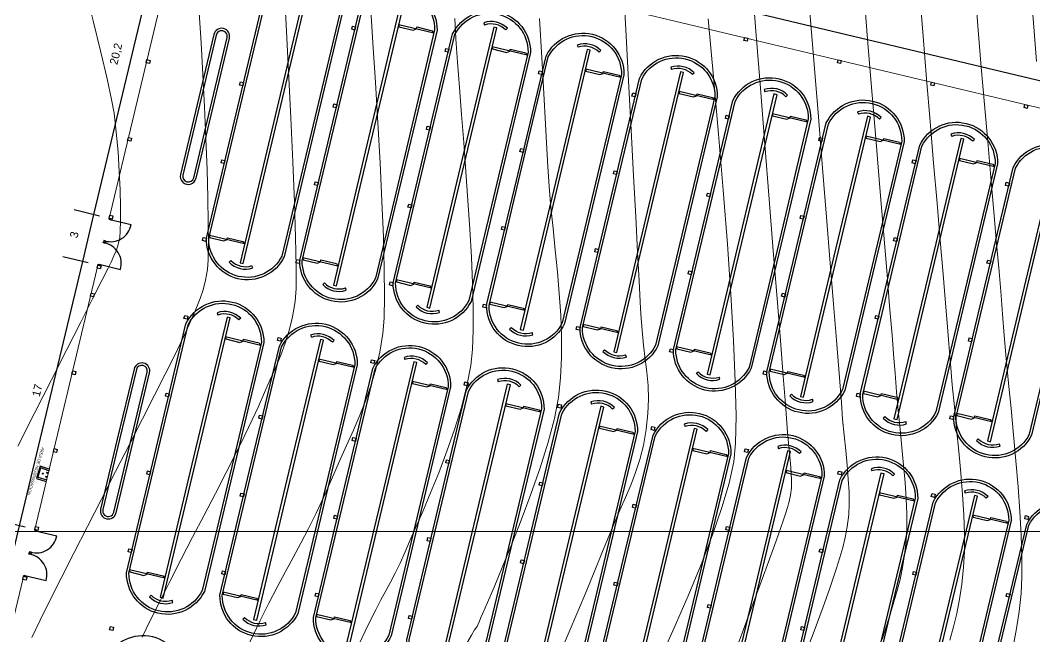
# Model space of a CAD drawing. Header units: metres. Extents: x 2572 to 5235, y 1556 to 2684.
# Drawn here: x 2888.5 to 2951.9, y 2305.4 to 2343.9 of the extents above; entities that cross this region are included whole.
import ezdxf

# ---------------------------------------------------------------- set-up
doc = ezdxf.new("R2010")
doc.units = ezdxf.units.M
doc.layers.add('C-TOPO-MINR-N', color=7, linetype='Continuous', lineweight=0, true_color=0x346a34)
for name, color, linetype, lineweight in [('EICers.Inodoros', 190, 'Continuous', 0), ('ROTULO', 7, 'Continuous', 18), ('vanos', 145, 'Continuous', 9), ('VIGAS DE LOSA1', 190, 'Continuous', 9)]:
    doc.layers.add(name, color=color, linetype=linetype, lineweight=lineweight)
doc.styles.add('arial', font='arial.ttf')
doc.styles.get("Standard").update_dxf_attribs({"font": 'arial.ttf'})
doc.dimstyles.new('ISO-25', dxfattribs={"dimtxt": 0.5, "dimasz": 2.4995, "dimexe": 1.25, "dimexo": 0.625, "dimtad": 1, "dimtxsty": 'Standard', "dimblk": 'NONE', "dimblk2": 'NONE', "dimcen": 2.5, "dimadec": 0, "dimazin": 0, "dimtfac": 1, "dimtmove": 0, "dimatfit": 3, "dimfxl": 1, "dimarcsym": 0})

# ---------------------------------------------------------------- blocks, each defined once
blk = doc.blocks.new('*D181')
at = {"color": 0, "lineweight": -2, "transparency": 16777216}
for p, q in [((2898.9, 2351.807), (2899.434, 2354.046)), ((2899.144, 2352.83), (2964.51, 2337.236)), ((2964.265, 2336.213), (2964.8, 2338.452))]:
    blk.add_line(p, q, dxfattribs=at)
at = {"layer": 'Defpoints', "color": 0, "transparency": 16777216}
for p in [(2898.755, 2351.199), (2964.51, 2337.236), (2964.12, 2335.605)]:
    blk.add_point(p, dxfattribs=at)
at = {"color": 0, "transparency": 16777216, "insert": (2932.042, 2345.933), "char_height": 0.5, "attachment_point": 5, "rotation": 346.58171}
blk.add_mtext('67,2', dxfattribs=at)
blk = doc.blocks.new('_None')
blk = doc.blocks.new('*D182')
at = {"color": 0, "lineweight": -2, "transparency": 16777216}
for p, q in [((2897.782, 2351.431), (2893.095, 2331.783)), ((2898.147, 2351.344), (2896.566, 2351.721)), ((2893.459, 2331.696), (2891.879, 2332.073))]:
    blk.add_line(p, q, dxfattribs=at)
at = {"layer": 'Defpoints', "color": 0, "transparency": 16777216}
for p in [(2898.755, 2351.199), (2893.095, 2331.783), (2894.067, 2331.551)]:
    blk.add_point(p, dxfattribs=at)
at = {"color": 0, "transparency": 16777216, "insert": (2894.538, 2341.822), "char_height": 0.5, "attachment_point": 5, "rotation": 76.58187}
blk.add_mtext('20,2', dxfattribs=at)
blk = doc.blocks.new('*D183')
at = {"color": 0, "lineweight": -2, "transparency": 16777216}
for p, q in [((2893.459, 2331.696), (2891.879, 2332.073)), ((2893.095, 2331.783), (2892.398, 2328.864)), ((2892.763, 2328.777), (2891.183, 2329.155))]:
    blk.add_line(p, q, dxfattribs=at)
at = {"layer": 'Defpoints', "color": 0, "transparency": 16777216}
for p in [(2894.067, 2331.551), (2892.398, 2328.864), (2893.371, 2328.632)]:
    blk.add_point(p, dxfattribs=at)
at = {"color": 0, "transparency": 16777216, "insert": (2891.89, 2330.528), "char_height": 0.5, "attachment_point": 5, "rotation": 76.58187}
blk.add_mtext('3', dxfattribs=at)
blk = doc.blocks.new('*D184')
at = {"color": 0, "lineweight": -2, "transparency": 16777216}
for p, q in [((2892.763, 2328.777), (2891.183, 2329.155)), ((2892.398, 2328.864), (2888.453, 2312.329)), ((2888.818, 2312.242), (2887.238, 2312.619))]:
    blk.add_line(p, q, dxfattribs=at)
at = {"layer": 'Defpoints', "color": 0, "transparency": 16777216}
for p in [(2893.371, 2328.632), (2888.453, 2312.329), (2889.426, 2312.097)]:
    blk.add_point(p, dxfattribs=at)
at = {"color": 0, "transparency": 16777216, "insert": (2889.574, 2320.8), "char_height": 0.5, "attachment_point": 5, "rotation": 76.58187}
blk.add_mtext('17', dxfattribs=at)
blk = doc.blocks.new('*D185')
at = {"color": 0, "lineweight": -2, "transparency": 16777216}
for p, q in [((2888.818, 2312.242), (2887.238, 2312.619)), ((2888.453, 2312.329), (2887.757, 2309.41)), ((2888.122, 2309.323), (2886.541, 2309.701))]:
    blk.add_line(p, q, dxfattribs=at)
at = {"layer": 'Defpoints', "color": 0, "transparency": 16777216}
for p in [(2889.426, 2312.097), (2887.757, 2309.41), (2888.73, 2309.178)]:
    blk.add_point(p, dxfattribs=at)
at = {"color": 0, "transparency": 16777216, "insert": (2887.249, 2311.074), "char_height": 0.5, "attachment_point": 5, "rotation": 76.58187}
blk.add_mtext('3', dxfattribs=at)
blk = doc.blocks.new('*D186')
at = {"color": 0, "lineweight": -2, "transparency": 16777216}
for p, q in [((2887.757, 2309.41), (2882.234, 2286.26)), ((2888.122, 2309.323), (2886.541, 2309.701)), ((2882.599, 2286.173), (2881.019, 2286.55))]:
    blk.add_line(p, q, dxfattribs=at)
at = {"layer": 'Defpoints', "color": 0, "transparency": 16777216}
for p in [(2888.73, 2309.178), (2882.234, 2286.26), (2883.207, 2286.028)]:
    blk.add_point(p, dxfattribs=at)
at = {"color": 0, "transparency": 16777216, "insert": (2884.096, 2298.05), "char_height": 0.5, "attachment_point": 5, "rotation": 76.58187}
blk.add_mtext('23,8', dxfattribs=at)
blk = doc.blocks.new('*D188')
at = {"color": 0, "lineweight": -2, "transparency": 16777216}
for p, q in [((2964.728, 2335.46), (2968.104, 2334.654)), ((2951.34, 2269.773), (2966.888, 2334.944)), ((2949.18, 2270.289), (2952.556, 2269.483))]:
    blk.add_line(p, q, dxfattribs=at)
at = {"layer": 'Defpoints', "color": 0, "transparency": 16777216}
for p in [(2964.12, 2335.605), (2966.888, 2334.944), (2948.573, 2270.434)]:
    blk.add_point(p, dxfattribs=at)
at = {"color": 0, "transparency": 16777216, "insert": (2958.258, 2302.563), "char_height": 0.5, "attachment_point": 5, "rotation": 76.58171}
blk.add_mtext('67', dxfattribs=at)
blk = doc.blocks.new('*D191')
at = {"color": 0, "lineweight": -2, "transparency": 16777216}
for p, q in [((2887.089, 2362.047), (2890.452, 2359.664)), ((2869.161, 2331.793), (2889.432, 2360.387)), ((2866.818, 2333.454), (2870.181, 2331.07))]:
    blk.add_line(p, q, dxfattribs=at)
at = {"layer": 'Defpoints', "color": 0, "transparency": 16777216}
for p in [(2886.579, 2362.409, 0.963), (2889.432, 2360.387), (2866.309, 2333.815)]:
    blk.add_point(p, dxfattribs=at)
at = {"color": 0, "transparency": 16777216, "insert": (2878.541, 2346.625), "char_height": 0.5, "attachment_point": 5, "rotation": 54.66606}
blk.add_mtext('35,05', dxfattribs=at)

msp = doc.modelspace()

# ---------------------------------------------------------------- linework, layer by layer
for points in [[(2906.864, 2336.928), (2905.008, 2329.146, -0.8), (2900.144, 2330.306), (2902.001, 2338.088), (2903.857, 2345.87, -0.8), (2908.721, 2344.709), (2906.864, 2336.928)], [(2912.701, 2335.535), (2910.844, 2327.754, -0.8), (2905.981, 2328.914), (2907.837, 2336.696), (2909.694, 2344.477, -0.8), (2914.557, 2343.317), (2912.701, 2335.535)], [(2918.537, 2334.143), (2916.68, 2326.361, -0.8), (2911.817, 2327.522), (2913.673, 2335.303), (2915.53, 2343.085, -0.8), (2920.393, 2341.925), (2918.537, 2334.143)], [(2899.569, 2338.668), (2898.525, 2334.291, 1), (2899.498, 2334.059), (2900.542, 2338.436), (2901.586, 2342.813, 1), (2900.613, 2343.045), (2899.569, 2338.668)], [(2924.373, 2332.751), (2922.517, 2324.969, -0.8), (2917.653, 2326.129), (2919.51, 2333.911), (2921.366, 2341.693, -0.8), (2926.23, 2340.532), (2924.373, 2332.751)], [(2930.209, 2331.358), (2928.353, 2323.577, -0.8), (2923.489, 2324.737), (2925.346, 2332.519), (2927.202, 2340.3, -0.8), (2932.066, 2339.14), (2930.209, 2331.358)], [(2936.045, 2329.966), (2934.189, 2322.184, -0.8), (2929.326, 2323.345), (2931.182, 2331.126), (2933.038, 2338.908, -0.8), (2937.902, 2337.748), (2936.045, 2329.966)], [(2941.882, 2328.574), (2940.025, 2320.792, -0.8), (2935.162, 2321.952), (2937.018, 2329.734), (2938.875, 2337.515, -0.8), (2943.738, 2336.355), (2941.882, 2328.574)], [(2947.718, 2327.181), (2945.861, 2319.4, -0.8), (2940.998, 2320.56), (2942.854, 2328.341), (2944.711, 2336.123, -0.8), (2949.574, 2334.963), (2947.718, 2327.181)], [(2953.554, 2325.789), (2951.698, 2318.007, -0.8), (2946.834, 2319.168), (2948.691, 2326.949), (2950.547, 2334.731, -0.8), (2955.411, 2333.57), (2953.554, 2325.789)], [(2901.875, 2316.015), (2900.019, 2308.233, -0.8), (2895.155, 2309.393), (2897.012, 2317.175), (2898.868, 2324.956, -0.8), (2903.732, 2323.796), (2901.875, 2316.015)], [(2907.711, 2314.622), (2905.855, 2306.841, -0.8), (2900.991, 2308.001), (2902.848, 2315.782), (2904.704, 2323.564, -0.8), (2909.568, 2322.404), (2907.711, 2314.622)], [(2913.548, 2313.23), (2911.691, 2305.448, -0.8), (2906.828, 2306.609), (2908.684, 2314.39), (2910.541, 2322.172, -0.8), (2915.404, 2321.011), (2913.548, 2313.23)], [(2894.58, 2317.755), (2893.536, 2313.378, 1), (2894.508, 2313.146), (2895.553, 2317.523), (2896.597, 2321.9, 1), (2895.624, 2322.132), (2894.58, 2317.755)], [(2919.384, 2311.838), (2917.527, 2304.056, -0.8), (2912.664, 2305.216), (2914.52, 2312.998), (2916.377, 2320.779, -0.8), (2921.24, 2319.619), (2919.384, 2311.838)], [(2925.22, 2310.445), (2923.364, 2302.664, -0.8), (2918.5, 2303.824), (2920.357, 2311.605), (2922.213, 2319.387, -0.8), (2927.076, 2318.227), (2925.22, 2310.445)], [(2931.056, 2309.053), (2929.2, 2301.271, -0.8), (2924.336, 2302.431), (2926.193, 2310.213), (2928.049, 2317.995, -0.8), (2932.913, 2316.834), (2931.056, 2309.053)], [(2936.892, 2307.66), (2935.036, 2299.879, -0.8), (2930.172, 2301.039), (2932.029, 2308.821), (2933.885, 2316.602, -0.8), (2938.749, 2315.442), (2936.892, 2307.66)], [(2942.729, 2306.268), (2940.872, 2298.486, -0.8), (2936.009, 2299.647), (2937.865, 2307.428), (2939.722, 2315.21, -0.8), (2944.585, 2314.05), (2942.729, 2306.268)], [(2890.213, 2315.394), (2890.12, 2315.418, 1.047046), (2890.113, 2315.384, -0.124042), (2890.201, 2315.345, -1.398246)], [(2890.273, 2315.648), (2890.18, 2315.671, 1.047046), (2890.173, 2315.637, -0.124042), (2890.262, 2315.598, -1.398246)], [(2948.565, 2304.876), (2946.708, 2297.094, -0.8), (2941.845, 2298.254), (2943.701, 2306.036), (2945.558, 2313.818, -0.8), (2950.421, 2312.657), (2948.565, 2304.876)], [(2954.401, 2303.483), (2952.545, 2295.702, -0.8), (2947.681, 2296.862), (2949.538, 2304.644), (2951.394, 2312.425, -0.8), (2956.258, 2311.265), (2954.401, 2303.483)], [(2896.886, 2295.101), (2895.029, 2287.32, -0.8), (2890.166, 2288.48), (2892.022, 2296.262), (2893.879, 2304.043, -0.8), (2898.742, 2302.883), (2896.886, 2295.101)]]:
    msp.add_lwpolyline(points, format="xyb")
for points in [[(2906.719, 2336.962), (2904.866, 2329.197, -0.794435), (2900.294, 2330.288), (2902.147, 2338.053), (2903.999, 2345.818, -0.794435), (2908.571, 2344.728)], [(2912.555, 2335.57), (2910.702, 2327.805, -0.794435), (2906.13, 2328.896), (2907.983, 2336.661), (2909.836, 2344.426, -0.794435), (2914.407, 2343.335)], [(2918.391, 2334.178), (2916.538, 2326.413, -0.794435), (2911.967, 2327.503), (2913.819, 2335.268), (2915.672, 2343.034, -0.794435), (2920.243, 2341.943)], [(2899.715, 2338.633), (2898.671, 2334.256, 1), (2899.352, 2334.094), (2900.396, 2338.471), (2901.44, 2342.848, 1), (2900.759, 2343.01)], [(2924.227, 2332.785), (2922.375, 2325.02, -0.794435), (2917.803, 2326.111), (2919.655, 2333.876), (2921.508, 2341.641, -0.794435), (2926.08, 2340.551)], [(2930.063, 2331.393), (2928.211, 2323.628, -0.794435), (2923.639, 2324.719), (2925.492, 2332.484), (2927.344, 2340.249, -0.794435), (2931.916, 2339.158)], [(2935.9, 2330.001), (2934.047, 2322.236, -0.794435), (2929.475, 2323.326), (2931.328, 2331.091), (2933.18, 2338.857, -0.794435), (2937.752, 2337.766)], [(2941.736, 2328.608), (2939.883, 2320.843, -0.794435), (2935.312, 2321.934), (2937.164, 2329.699), (2939.017, 2337.464, -0.794435), (2943.588, 2336.374)], [(2947.572, 2327.216), (2945.719, 2319.451, -0.794435), (2941.148, 2320.542), (2943, 2328.307), (2944.853, 2336.072, -0.794435), (2949.425, 2334.981)], [(2953.408, 2325.824), (2951.556, 2318.058, -0.794435), (2946.984, 2319.149), (2948.837, 2326.914), (2950.689, 2334.679, -0.794435), (2955.261, 2333.589)], [(2901.729, 2316.049), (2899.877, 2308.284, -0.794435), (2895.305, 2309.375), (2897.158, 2317.14), (2899.01, 2324.905, -0.794435), (2903.582, 2323.815)], [(2907.565, 2314.657), (2905.713, 2306.892, -0.794435), (2901.141, 2307.983), (2902.994, 2315.748), (2904.846, 2323.513, -0.794435), (2909.418, 2322.422)], [(2913.402, 2313.265), (2911.549, 2305.5, -0.794435), (2906.977, 2306.59), (2908.83, 2314.355), (2910.683, 2322.12, -0.794435), (2915.254, 2321.03)], [(2894.726, 2317.72), (2893.682, 2313.343, 1), (2894.362, 2313.181), (2895.407, 2317.558), (2896.451, 2321.935, 1), (2895.77, 2322.097)], [(2919.238, 2311.872), (2917.385, 2304.107, -0.794435), (2912.814, 2305.198), (2914.666, 2312.963), (2916.519, 2320.728, -0.794435), (2921.09, 2319.637)], [(2925.074, 2310.48), (2923.222, 2302.715, -0.794435), (2918.65, 2303.805), (2920.502, 2311.571), (2922.355, 2319.336, -0.794435), (2926.927, 2318.245)], [(2930.91, 2309.088), (2929.058, 2301.322, -0.794435), (2924.486, 2302.413), (2926.339, 2310.178), (2928.191, 2317.943, -0.794435), (2932.763, 2316.853)], [(2936.747, 2307.695), (2934.894, 2299.93, -0.794435), (2930.322, 2301.021), (2932.175, 2308.786), (2934.027, 2316.551, -0.794435), (2938.599, 2315.46)], [(2942.583, 2306.303), (2940.73, 2298.538, -0.794435), (2936.159, 2299.628), (2938.011, 2307.394), (2939.864, 2315.159, -0.794435), (2944.435, 2314.068)], [(2948.419, 2304.911), (2946.566, 2297.145, -0.794435), (2941.995, 2298.236), (2943.847, 2306.001), (2945.7, 2313.766, -0.794435), (2950.271, 2312.676)], [(2954.255, 2303.518), (2952.403, 2295.753, -0.794435), (2947.831, 2296.844), (2949.683, 2304.609), (2951.536, 2312.374, -0.794435), (2956.108, 2311.283)]]:
    msp.add_lwpolyline(points, format="xyb", close=True)
for points in [[(2904.335, 2337.531), (2902.247, 2328.777), (2902.441, 2328.73), (2906.618, 2346.239), (2906.424, 2346.285), (2904.335, 2337.531)], [(2910.172, 2336.139), (2908.083, 2327.384), (2908.278, 2327.338), (2912.455, 2344.847), (2912.26, 2344.893), (2910.172, 2336.139)], [(2914.359, 2343.134), (2912.171, 2343.656), (2912.177, 2343.531), (2913.064, 2343.319), (2913.265, 2343.395), (2913.293, 2343.513), (2914.26, 2343.282), (2914.359, 2343.134)], [(2917.482, 2343.776), (2917.531, 2343.635)], [(2909.465, 2343.517), (2909.418, 2343.323), (2909.224, 2343.369), (2909.27, 2343.564), (2909.465, 2343.517)], [(2916.008, 2334.746), (2913.919, 2325.992), (2914.114, 2325.946), (2918.291, 2343.454), (2918.096, 2343.501), (2916.008, 2334.746)], [(2918.95, 2343.434), (2918.844, 2343.328)], [(2923.318, 2342.384), (2923.368, 2342.242)], [(2933.97, 2342.811), (2933.923, 2342.617), (2933.729, 2342.663), (2933.775, 2342.858), (2933.97, 2342.811)], [(2915.301, 2342.125), (2915.254, 2341.93), (2915.06, 2341.977), (2915.106, 2342.171), (2915.301, 2342.125)], [(2920.195, 2341.742), (2918.007, 2342.264), (2918.013, 2342.138), (2918.9, 2341.926), (2919.101, 2342.003), (2919.129, 2342.12), (2920.096, 2341.89), (2920.195, 2341.742)], [(2921.844, 2333.354), (2919.756, 2324.6), (2919.95, 2324.553), (2924.127, 2342.062), (2923.933, 2342.108), (2921.844, 2333.354)], [(2924.786, 2342.041), (2924.68, 2341.936)], [(2896.629, 2341.426), (2896.582, 2341.231), (2896.388, 2341.278), (2896.434, 2341.472), (2896.629, 2341.426)], [(2939.806, 2341.419), (2939.76, 2341.225), (2939.565, 2341.271), (2939.611, 2341.465), (2939.806, 2341.419)], [(2921.137, 2340.733), (2921.091, 2340.538), (2920.896, 2340.584), (2920.942, 2340.779), (2921.137, 2340.733)], [(2926.032, 2340.349), (2923.843, 2340.871), (2923.849, 2340.746), (2924.736, 2340.534), (2924.937, 2340.61), (2924.965, 2340.728), (2925.933, 2340.497), (2926.032, 2340.349)], [(2927.68, 2331.962), (2925.592, 2323.207), (2925.786, 2323.161), (2929.963, 2340.67), (2929.769, 2340.716), (2927.68, 2331.962)], [(2929.155, 2340.992), (2929.204, 2340.85)], [(2930.623, 2340.649), (2930.516, 2340.544)], [(2902.465, 2340.033), (2902.419, 2339.839), (2902.224, 2339.885), (2902.27, 2340.08), (2902.465, 2340.033)], [(2945.642, 2340.027), (2945.596, 2339.832), (2945.401, 2339.879), (2945.448, 2340.073), (2945.642, 2340.027)], [(2926.973, 2339.34), (2926.927, 2339.146), (2926.732, 2339.192), (2926.779, 2339.387), (2926.973, 2339.34)], [(2931.868, 2338.957), (2929.679, 2339.479), (2929.685, 2339.353), (2930.573, 2339.142), (2930.774, 2339.218), (2930.802, 2339.336), (2931.769, 2339.105), (2931.868, 2338.957)], [(2933.516, 2330.569), (2931.428, 2321.815), (2931.622, 2321.769), (2935.8, 2339.277), (2935.605, 2339.324), (2933.516, 2330.569)], [(2934.991, 2339.599), (2935.04, 2339.458)], [(2936.459, 2339.257), (2936.352, 2339.151)], [(2908.304, 2338.654), (2908.258, 2338.459), (2908.063, 2338.506), (2908.11, 2338.7), (2908.304, 2338.654)], [(2951.475, 2338.622), (2951.429, 2338.427), (2951.234, 2338.473), (2951.281, 2338.668), (2951.475, 2338.622)], [(2932.809, 2337.948), (2932.763, 2337.753), (2932.568, 2337.8), (2932.615, 2337.994), (2932.809, 2337.948)], [(2937.704, 2337.565), (2935.516, 2338.087), (2935.521, 2337.961), (2936.409, 2337.749), (2936.61, 2337.826), (2936.638, 2337.943), (2937.605, 2337.713), (2937.704, 2337.565)], [(2939.353, 2329.177), (2937.264, 2320.423), (2937.459, 2320.376), (2941.636, 2337.885), (2941.441, 2337.931), (2939.353, 2329.177)], [(2940.827, 2338.207), (2940.876, 2338.065)], [(2914.141, 2337.261), (2914.094, 2337.067), (2913.9, 2337.113), (2913.946, 2337.308), (2914.141, 2337.261)], [(2942.295, 2337.864), (2942.188, 2337.759)], [(2943.54, 2336.172), (2941.352, 2336.694), (2941.358, 2336.569), (2942.245, 2336.357), (2942.446, 2336.433), (2942.474, 2336.551), (2943.441, 2336.32), (2943.54, 2336.172)], [(2946.663, 2336.815), (2946.712, 2336.673)], [(2895.469, 2336.562), (2895.422, 2336.368), (2895.228, 2336.414), (2895.274, 2336.609), (2895.469, 2336.562)], [(2938.646, 2336.556), (2938.599, 2336.361), (2938.405, 2336.407), (2938.451, 2336.602), (2938.646, 2336.556)], [(2945.189, 2327.785), (2943.1, 2319.03), (2943.295, 2318.984), (2947.472, 2336.492), (2947.277, 2336.539), (2945.189, 2327.785)], [(2948.131, 2336.472), (2948.025, 2336.367)], [(2919.977, 2335.869), (2919.93, 2335.675), (2919.736, 2335.721), (2919.782, 2335.916), (2919.977, 2335.869)], [(2901.305, 2335.17), (2901.258, 2334.975), (2901.064, 2335.022), (2901.11, 2335.216), (2901.305, 2335.17)], [(2944.482, 2335.163), (2944.435, 2334.969), (2944.241, 2335.015), (2944.287, 2335.21), (2944.482, 2335.163)], [(2949.377, 2334.78), (2947.188, 2335.302), (2947.194, 2335.176), (2948.081, 2334.965), (2948.282, 2335.041), (2948.31, 2335.159), (2949.277, 2334.928), (2949.377, 2334.78)], [(2951.025, 2326.392), (2948.937, 2317.638), (2949.131, 2317.591), (2953.308, 2335.1), (2953.114, 2335.147), (2951.025, 2326.392)], [(2925.813, 2334.477), (2925.767, 2334.282), (2925.572, 2334.329), (2925.618, 2334.523), (2925.813, 2334.477)], [(2907.144, 2333.79), (2907.098, 2333.596), (2906.903, 2333.642), (2906.949, 2333.837), (2907.144, 2333.79)], [(2950.315, 2333.758), (2950.269, 2333.564), (2950.074, 2333.61), (2950.12, 2333.804), (2950.315, 2333.758)], [(2931.649, 2333.084), (2931.603, 2332.89), (2931.408, 2332.936), (2931.455, 2333.131), (2931.649, 2333.084)], [(2912.98, 2332.398), (2912.934, 2332.203), (2912.739, 2332.25), (2912.786, 2332.444), (2912.98, 2332.398)], [(2894.308, 2331.699), (2894.262, 2331.504), (2894.067, 2331.551), (2894.114, 2331.745), (2894.308, 2331.699)], [(2937.485, 2331.692), (2937.439, 2331.498), (2937.244, 2331.544), (2937.291, 2331.738), (2937.485, 2331.692)], [(2894.188, 2331.522), (2894.067, 2331.551), (2894.053, 2331.49), (2894.174, 2331.461), (2894.188, 2331.522)], [(2894.113, 2331.476), (2895.443, 2331.158)], [(2918.816, 2331.006), (2918.77, 2330.811), (2918.575, 2330.857), (2918.622, 2331.052), (2918.816, 2331.006)], [(2900.145, 2330.306), (2900.098, 2330.112), (2899.904, 2330.158), (2899.95, 2330.353), (2900.145, 2330.306)], [(2902.53, 2329.963), (2900.341, 2330.486), (2900.347, 2330.36), (2901.235, 2330.148), (2901.436, 2330.224), (2901.464, 2330.342), (2902.431, 2330.111), (2902.53, 2329.963)], [(2943.322, 2330.3), (2943.275, 2330.105), (2943.081, 2330.152), (2943.127, 2330.346), (2943.322, 2330.3)], [(2893.824, 2329.994), (2893.703, 2330.023), (2893.719, 2330.091), (2893.84, 2330.063), (2893.824, 2329.994)], [(2893.857, 2330.132), (2893.736, 2330.16), (2893.719, 2330.091), (2893.84, 2330.063), (2893.857, 2330.132)], [(2908.366, 2328.571), (2906.178, 2329.093), (2906.184, 2328.967), (2907.071, 2328.756), (2907.272, 2328.832), (2907.3, 2328.95), (2908.267, 2328.719), (2908.366, 2328.571)], [(2924.653, 2329.613), (2924.606, 2329.419), (2924.412, 2329.465), (2924.458, 2329.66), (2924.653, 2329.613)], [(2893.566, 2328.586), (2893.519, 2328.391), (2893.325, 2328.438), (2893.371, 2328.632), (2893.566, 2328.586)], [(2893.492, 2328.604), (2893.371, 2328.632), (2893.386, 2328.693), (2893.506, 2328.664), (2893.492, 2328.604)], [(2893.446, 2328.678), (2894.776, 2328.361)], [(2901.574, 2328.808), (2901.682, 2328.912)], [(2903.039, 2328.451), (2902.991, 2328.593)], [(2905.984, 2328.927), (2905.937, 2328.732), (2905.743, 2328.779), (2905.789, 2328.973), (2905.984, 2328.927)], [(2949.155, 2328.895), (2949.108, 2328.7), (2948.914, 2328.746), (2948.96, 2328.941), (2949.155, 2328.895)], [(2930.489, 2328.221), (2930.442, 2328.026), (2930.248, 2328.073), (2930.294, 2328.267), (2930.489, 2328.221)], [(2907.411, 2327.415), (2907.518, 2327.52)], [(2908.875, 2327.059), (2908.828, 2327.201)], [(2911.82, 2327.534), (2911.774, 2327.34), (2911.579, 2327.386), (2911.625, 2327.581), (2911.82, 2327.534)], [(2914.202, 2327.179), (2912.014, 2327.701), (2912.02, 2327.575), (2912.907, 2327.363), (2913.108, 2327.44), (2913.136, 2327.557), (2914.103, 2327.327), (2914.202, 2327.179)], [(2893.148, 2326.835), (2893.102, 2326.641), (2892.907, 2326.687), (2892.953, 2326.882), (2893.148, 2326.835)], [(2936.325, 2326.829), (2936.279, 2326.634), (2936.084, 2326.68), (2936.131, 2326.875), (2936.325, 2326.829)], [(2913.247, 2326.023), (2913.355, 2326.127)], [(2917.656, 2326.142), (2917.61, 2325.948), (2917.415, 2325.994), (2917.462, 2326.188), (2917.656, 2326.142)], [(2920.039, 2325.786), (2917.85, 2326.308), (2917.856, 2326.183), (2918.743, 2325.971), (2918.944, 2326.047), (2918.972, 2326.165), (2919.939, 2325.934), (2920.039, 2325.786)], [(2899.346, 2316.618), (2897.258, 2307.864), (2897.452, 2307.817), (2901.629, 2325.326), (2901.435, 2325.372), (2899.346, 2316.618)], [(2898.984, 2325.443), (2898.938, 2325.248), (2898.743, 2325.295), (2898.79, 2325.489), (2898.984, 2325.443)], [(2900.821, 2325.648), (2900.87, 2325.506)], [(2902.289, 2325.305), (2902.182, 2325.2)], [(2914.711, 2325.666), (2914.664, 2325.808)], [(2942.161, 2325.436), (2942.115, 2325.242), (2941.92, 2325.288), (2941.967, 2325.483), (2942.161, 2325.436)], [(2919.083, 2324.631), (2919.191, 2324.735)], [(2923.492, 2324.75), (2923.446, 2324.555), (2923.251, 2324.602), (2923.298, 2324.796), (2923.492, 2324.75)], [(2925.875, 2324.394), (2923.686, 2324.916), (2923.692, 2324.79), (2924.58, 2324.579), (2924.781, 2324.655), (2924.809, 2324.773), (2925.776, 2324.542), (2925.875, 2324.394)], [(2903.534, 2323.613), (2901.345, 2324.135), (2901.351, 2324.01), (2902.239, 2323.798), (2902.44, 2323.874), (2902.468, 2323.992), (2903.435, 2323.761), (2903.534, 2323.613)], [(2905.182, 2315.226), (2903.094, 2306.471), (2903.288, 2306.425), (2907.465, 2323.933), (2907.271, 2323.98), (2905.182, 2315.226)], [(2904.823, 2324.063), (2904.777, 2323.869), (2904.583, 2323.915), (2904.629, 2324.11), (2904.823, 2324.063)], [(2906.657, 2324.256), (2906.706, 2324.114)], [(2920.548, 2324.274), (2920.5, 2324.416)], [(2947.994, 2324.031), (2947.948, 2323.836), (2947.753, 2323.883), (2947.8, 2324.077), (2947.994, 2324.031)], [(2908.125, 2323.913), (2908.018, 2323.808)], [(2924.919, 2323.238), (2925.027, 2323.343)], [(2929.329, 2323.357), (2929.282, 2323.163), (2929.088, 2323.209), (2929.134, 2323.404), (2929.329, 2323.357)], [(2931.711, 2323.002), (2929.522, 2323.524), (2929.528, 2323.398), (2930.416, 2323.186), (2930.617, 2323.263), (2930.645, 2323.38), (2931.612, 2323.15), (2931.711, 2323.002)], [(2909.37, 2322.221), (2907.181, 2322.743), (2907.187, 2322.617), (2908.075, 2322.406), (2908.276, 2322.482), (2908.304, 2322.6), (2909.271, 2322.369), (2909.37, 2322.221)], [(2910.66, 2322.671), (2910.613, 2322.476), (2910.419, 2322.523), (2910.465, 2322.717), (2910.66, 2322.671)], [(2912.493, 2322.863), (2912.542, 2322.722)], [(2926.384, 2322.881), (2926.336, 2323.024)], [(2911.019, 2313.833), (2908.93, 2305.079), (2909.125, 2305.032), (2913.302, 2322.541), (2913.107, 2322.588), (2911.019, 2313.833)], [(2913.961, 2322.521), (2913.854, 2322.415)], [(2937.547, 2321.609), (2935.359, 2322.131), (2935.365, 2322.006), (2936.252, 2321.794), (2936.453, 2321.87), (2936.481, 2321.988), (2937.448, 2321.757), (2937.547, 2321.609)], [(2891.988, 2321.972), (2891.941, 2321.777), (2891.747, 2321.824), (2891.793, 2322.018), (2891.988, 2321.972)], [(2918.329, 2321.471), (2918.378, 2321.329)], [(2930.755, 2321.846), (2930.863, 2321.95)], [(2932.22, 2321.489), (2932.172, 2321.631)], [(2935.165, 2321.965), (2935.118, 2321.77), (2934.924, 2321.817), (2934.97, 2322.011), (2935.165, 2321.965)], [(2915.206, 2320.829), (2913.018, 2321.351), (2913.024, 2321.225), (2913.911, 2321.013), (2914.112, 2321.09), (2914.14, 2321.207), (2915.107, 2320.977), (2915.206, 2320.829)], [(2916.855, 2312.441), (2914.766, 2303.687), (2914.961, 2303.64), (2919.138, 2321.149), (2918.943, 2321.195), (2916.855, 2312.441)], [(2916.496, 2321.279), (2916.449, 2321.084), (2916.255, 2321.13), (2916.301, 2321.325), (2916.496, 2321.279)], [(2919.797, 2321.128), (2919.69, 2321.023)], [(2897.824, 2320.579), (2897.777, 2320.385), (2897.583, 2320.431), (2897.629, 2320.626), (2897.824, 2320.579)], [(2936.592, 2320.454), (2936.699, 2320.558)], [(2938.056, 2320.097), (2938.009, 2320.239)], [(2941.001, 2320.573), (2940.955, 2320.378), (2940.76, 2320.425), (2940.807, 2320.619), (2941.001, 2320.573)], [(2943.383, 2320.217), (2941.195, 2320.739), (2941.201, 2320.613), (2942.088, 2320.402), (2942.289, 2320.478), (2942.317, 2320.596), (2943.284, 2320.365), (2943.383, 2320.217)], [(2921.042, 2319.436), (2918.854, 2319.958), (2918.86, 2319.833), (2919.747, 2319.621), (2919.948, 2319.697), (2919.976, 2319.815), (2920.943, 2319.584), (2921.042, 2319.436)], [(2922.691, 2311.049), (2920.602, 2302.294), (2920.797, 2302.248), (2924.974, 2319.756), (2924.78, 2319.803), (2922.691, 2311.049)], [(2922.332, 2319.886), (2922.286, 2319.692), (2922.091, 2319.738), (2922.138, 2319.933), (2922.332, 2319.886)], [(2924.165, 2320.079), (2924.214, 2319.937)], [(2925.633, 2319.736), (2925.527, 2319.631)], [(2903.663, 2319.2), (2903.617, 2319.005), (2903.422, 2319.052), (2903.469, 2319.246), (2903.663, 2319.2)], [(2942.428, 2319.061), (2942.536, 2319.166)], [(2946.834, 2319.168), (2946.788, 2318.973), (2946.593, 2319.019), (2946.64, 2319.214), (2946.834, 2319.168)], [(2949.22, 2318.825), (2947.031, 2319.347), (2947.037, 2319.221), (2947.924, 2319.009), (2948.125, 2319.086), (2948.153, 2319.203), (2949.121, 2318.973), (2949.22, 2318.825)], [(2926.879, 2318.044), (2924.69, 2318.566), (2924.696, 2318.44), (2925.583, 2318.229), (2925.784, 2318.305), (2925.812, 2318.423), (2926.779, 2318.192), (2926.879, 2318.044)], [(2928.527, 2309.656), (2926.439, 2300.902), (2926.633, 2300.855), (2930.81, 2318.364), (2930.616, 2318.41), (2928.527, 2309.656)], [(2928.168, 2318.494), (2928.122, 2318.299), (2927.927, 2318.346), (2927.974, 2318.54), (2928.168, 2318.494)], [(2930.002, 2318.686), (2930.051, 2318.545)], [(2931.47, 2318.344), (2931.363, 2318.238)], [(2943.892, 2318.704), (2943.845, 2318.847)], [(2909.499, 2317.807), (2909.453, 2317.613), (2909.258, 2317.659), (2909.305, 2317.854), (2909.499, 2317.807)], [(2948.264, 2317.669), (2948.372, 2317.773)], [(2890.827, 2317.108), (2890.781, 2316.914), (2890.586, 2316.96), (2890.633, 2317.155), (2890.827, 2317.108)], [(2932.715, 2316.652), (2930.526, 2317.174), (2930.532, 2317.048), (2931.42, 2316.836), (2931.621, 2316.913), (2931.649, 2317.03), (2932.616, 2316.8), (2932.715, 2316.652)], [(2934.363, 2308.264), (2932.275, 2299.509), (2932.469, 2299.463), (2936.646, 2316.972), (2936.452, 2317.018), (2934.363, 2308.264)], [(2934.005, 2317.102), (2933.958, 2316.907), (2933.764, 2316.953), (2933.81, 2317.148), (2934.005, 2317.102)], [(2935.838, 2317.294), (2935.887, 2317.152)], [(2949.729, 2317.312), (2949.681, 2317.454)], [(2915.336, 2316.415), (2915.289, 2316.221), (2915.095, 2316.267), (2915.141, 2316.461), (2915.336, 2316.415)], [(2937.306, 2316.951), (2937.199, 2316.846)], [(2890.325, 2315.865), (2889.758, 2316.062), (2889.539, 2315.292), (2890.144, 2315.105)], [(2890.325, 2315.865), (2890.302, 2315.768), (2889.779, 2315.949), (2889.617, 2315.381), (2890.169, 2315.21)], [(2896.664, 2315.716), (2896.617, 2315.521), (2896.423, 2315.568), (2896.469, 2315.762), (2896.664, 2315.716)], [(2938.551, 2315.259), (2936.362, 2315.781), (2936.368, 2315.656), (2937.256, 2315.444), (2937.457, 2315.52), (2937.485, 2315.638), (2938.452, 2315.407), (2938.551, 2315.259)], [(2939.841, 2315.709), (2939.794, 2315.515), (2939.6, 2315.561), (2939.646, 2315.756), (2939.841, 2315.709)], [(2941.674, 2315.902), (2941.723, 2315.76)], [(2940.2, 2306.871), (2938.111, 2298.117), (2938.306, 2298.071), (2942.483, 2315.579), (2942.288, 2315.626), (2940.2, 2306.871)], [(2943.142, 2315.559), (2943.035, 2315.454)], [(2921.172, 2315.023), (2921.125, 2314.828), (2920.931, 2314.875), (2920.977, 2315.069), (2921.172, 2315.023)], [(2947.51, 2314.509), (2947.559, 2314.368)], [(2902.503, 2314.336), (2902.456, 2314.142), (2902.262, 2314.188), (2902.308, 2314.383), (2902.503, 2314.336)], [(2944.387, 2313.867), (2942.199, 2314.389), (2942.205, 2314.263), (2943.092, 2314.052), (2943.293, 2314.128), (2943.321, 2314.246), (2944.288, 2314.015), (2944.387, 2313.867)], [(2946.036, 2305.479), (2943.947, 2296.725), (2944.142, 2296.678), (2948.319, 2314.187), (2948.124, 2314.233), (2946.036, 2305.479)], [(2945.674, 2314.304), (2945.627, 2314.109), (2945.433, 2314.156), (2945.479, 2314.35), (2945.674, 2314.304)], [(2948.978, 2314.167), (2948.872, 2314.061)], [(2927.008, 2313.63), (2926.962, 2313.436), (2926.767, 2313.482), (2926.813, 2313.677), (2927.008, 2313.63)], [(2908.339, 2312.944), (2908.293, 2312.749), (2908.098, 2312.796), (2908.145, 2312.99), (2908.339, 2312.944)], [(2950.223, 2312.475), (2948.035, 2312.997), (2948.041, 2312.871), (2948.928, 2312.659), (2949.129, 2312.736), (2949.157, 2312.853), (2950.124, 2312.622), (2950.223, 2312.475)], [(2951.513, 2312.924), (2951.467, 2312.73), (2951.272, 2312.776), (2951.319, 2312.971), (2951.513, 2312.924)], [(2889.547, 2312.068), (2889.426, 2312.097), (2889.412, 2312.036), (2889.533, 2312.007), (2889.547, 2312.068)], [(2889.667, 2312.245), (2889.621, 2312.05), (2889.426, 2312.097), (2889.473, 2312.291), (2889.667, 2312.245)], [(2889.472, 2312.022), (2890.802, 2311.704)], [(2932.844, 2312.238), (2932.798, 2312.043), (2932.603, 2312.09), (2932.65, 2312.284), (2932.844, 2312.238)], [(2914.175, 2311.552), (2914.129, 2311.357), (2913.934, 2311.403), (2913.981, 2311.598), (2914.175, 2311.552)], [(2889.215, 2310.678), (2889.094, 2310.706), (2889.078, 2310.637), (2889.199, 2310.609), (2889.215, 2310.678)], [(2895.503, 2310.852), (2895.457, 2310.658), (2895.262, 2310.704), (2895.309, 2310.899), (2895.503, 2310.852)], [(2938.68, 2310.846), (2938.634, 2310.651), (2938.439, 2310.698), (2938.486, 2310.892), (2938.68, 2310.846)], [(2889.182, 2310.54), (2889.062, 2310.569), (2889.078, 2310.637), (2889.199, 2310.609), (2889.182, 2310.54)], [(2920.011, 2310.159), (2919.965, 2309.965), (2919.771, 2310.011), (2919.817, 2310.206), (2920.011, 2310.159)], [(2897.541, 2309.05), (2895.352, 2309.572), (2895.358, 2309.447), (2896.246, 2309.235), (2896.446, 2309.311), (2896.475, 2309.429), (2897.442, 2309.198), (2897.541, 2309.05)], [(2901.343, 2309.473), (2901.296, 2309.278), (2901.102, 2309.325), (2901.148, 2309.519), (2901.343, 2309.473)], [(2944.514, 2309.441), (2944.467, 2309.246), (2944.273, 2309.292), (2944.319, 2309.487), (2944.514, 2309.441)], [(2888.924, 2309.132), (2888.878, 2308.937), (2888.684, 2308.984), (2888.73, 2309.178), (2888.924, 2309.132)], [(2888.851, 2309.15), (2888.73, 2309.178), (2888.744, 2309.239), (2888.865, 2309.21), (2888.851, 2309.15)], [(2888.805, 2309.224), (2890.134, 2308.907)], [(2925.848, 2308.767), (2925.801, 2308.572), (2925.607, 2308.619), (2925.653, 2308.813), (2925.848, 2308.767)], [(2903.377, 2307.658), (2901.188, 2308.18), (2901.194, 2308.054), (2902.082, 2307.843), (2902.283, 2307.919), (2902.311, 2308.037), (2903.278, 2307.806), (2903.377, 2307.658)], [(2907.179, 2308.08), (2907.132, 2307.886), (2906.938, 2307.932), (2906.984, 2308.127), (2907.179, 2308.08)], [(2896.585, 2307.895), (2896.693, 2307.999)], [(2898.05, 2307.538), (2898.002, 2307.68)], [(2950.353, 2308.061), (2950.306, 2307.866), (2950.112, 2307.913), (2950.158, 2308.107), (2950.353, 2308.061)], [(2931.684, 2307.375), (2931.637, 2307.18), (2931.443, 2307.226), (2931.489, 2307.421), (2931.684, 2307.375)], [(2902.421, 2306.502), (2902.529, 2306.607)], [(2903.886, 2306.145), (2903.838, 2306.288)], [(2909.213, 2306.266), (2907.025, 2306.788), (2907.031, 2306.662), (2907.918, 2306.45), (2908.119, 2306.527), (2908.147, 2306.644), (2909.114, 2306.414), (2909.213, 2306.266)], [(2913.015, 2306.688), (2912.969, 2306.494), (2912.774, 2306.54), (2912.82, 2306.734), (2913.015, 2306.688)], [(2894.343, 2305.989), (2894.297, 2305.794), (2894.102, 2305.841), (2894.148, 2306.035), (2894.343, 2305.989)], [(2937.52, 2305.982), (2937.474, 2305.788), (2937.279, 2305.834), (2937.326, 2306.029), (2937.52, 2305.982)]]:
    msp.add_lwpolyline(points)
msp.add_circle((2889.936, 2315.598, -0.963), 0.0304)
for centre, radius, start, end in [((2917.944, 2342.441), 1.413, 44.62734, 109.09137), ((2917.944, 2342.441), 1.263, 44.62734, 109.09137), ((2923.781, 2341.049), 1.413, 44.62734, 109.09137), ((2923.781, 2341.049), 1.263, 44.62734, 109.09137), ((2929.617, 2339.656), 1.413, 44.62734, 109.09137), ((2929.617, 2339.656), 1.263, 44.62734, 109.09137), ((2935.453, 2338.264), 1.413, 44.62734, 109.09137), ((2935.453, 2338.264), 1.263, 44.62734, 109.09137), ((2941.289, 2336.872), 1.413, 44.62734, 109.09137), ((2941.289, 2336.872), 1.263, 44.62734, 109.09137), ((2947.126, 2335.479), 1.413, 44.62734, 109.09137), ((2947.126, 2335.479), 1.263, 44.62734, 109.09137), ((2894.167, 2331.389), 1.297, 253.41097, 349.75245), ((2893.532, 2328.732), 1.297, 343.41097, 79.75245), ((2902.59, 2329.791), 1.413, 224.07205, 288.53608), ((2902.59, 2329.791), 1.263, 224.07205, 288.53608), ((2908.426, 2328.398), 1.413, 224.07205, 288.53608), ((2908.426, 2328.398), 1.263, 224.07205, 288.53608), ((2914.262, 2327.006), 1.413, 224.07205, 288.53608), ((2914.262, 2327.006), 1.263, 224.07205, 288.53608), ((2901.283, 2324.313), 1.413, 44.62734, 109.09137), ((2901.283, 2324.313), 1.263, 44.62734, 109.09137), ((2920.098, 2325.614), 1.413, 224.07205, 288.53608), ((2920.098, 2325.614), 1.263, 224.07205, 288.53608), ((2907.119, 2322.92), 1.413, 44.62734, 109.09137), ((2907.119, 2322.92), 1.263, 44.62734, 109.09137), ((2925.935, 2324.221), 1.263, 224.07205, 288.53608), ((2912.955, 2321.528), 1.413, 44.62734, 109.09137), ((2912.955, 2321.528), 1.263, 44.62734, 109.09137), ((2925.935, 2324.221), 1.413, 224.07205, 288.53608), ((2918.791, 2320.136), 1.413, 44.62734, 109.09137), ((2931.771, 2322.829), 1.413, 224.07205, 288.53608), ((2931.771, 2322.829), 1.263, 224.07205, 288.53608), ((2918.791, 2320.136), 1.263, 44.62734, 109.09137), ((2937.607, 2321.437), 1.413, 224.07205, 288.53608), ((2937.607, 2321.437), 1.263, 224.07205, 288.53608), ((2924.628, 2318.743), 1.413, 44.62734, 109.09137), ((2924.628, 2318.743), 1.263, 44.62734, 109.09137), ((2943.443, 2320.044), 1.413, 224.07205, 288.53608), ((2943.443, 2320.044), 1.263, 224.07205, 288.53608), ((2930.464, 2317.351), 1.413, 44.62734, 109.09137), ((2930.464, 2317.351), 1.263, 44.62734, 109.09137), ((2949.279, 2318.652), 1.413, 224.07205, 288.53608), ((2949.279, 2318.652), 1.263, 224.07205, 288.53608), ((2936.3, 2315.958), 1.413, 44.62734, 109.09137), ((2936.3, 2315.958), 1.263, 44.62734, 109.09137), ((2942.136, 2314.566), 1.413, 44.62734, 109.09137), ((2942.136, 2314.566), 1.263, 44.62734, 109.09137), ((2947.972, 2313.174), 1.413, 44.62734, 109.09137), ((2947.972, 2313.174), 1.263, 44.62734, 109.09137), ((2889.525, 2311.935), 1.297, 253.41097, 349.75245), ((2888.891, 2309.278), 1.297, 343.41097, 79.75245), ((2897.6, 2308.878), 1.413, 224.07205, 288.53608), ((2897.6, 2308.878), 1.263, 224.07205, 288.53608), ((2903.437, 2307.485), 1.413, 224.07205, 288.53608), ((2903.437, 2307.485), 1.263, 224.07205, 288.53608)]:
    msp.add_arc(centre, radius, start, end)
at = {"layer": 'C-TOPO-MINR-N', "lineweight": 5, "elevation": 0.963, "flags": 128}
msp.add_lwpolyline([(2823.58, 2311.982), (2983.58, 2311.982)], dxfattribs=at)
at = {"layer": 'EICers.Inodoros', "color": 1, "linetype": 'Continuous', "lineweight": 0, "flags": 128}
msp.add_lwpolyline([(2896.134, 2305.375), (2896.641, 2306.421), (2897.233, 2307.612), (2897.883, 2308.896), (2898.575, 2310.241), (2899.288, 2311.621), (2900.006, 2313.004), (2900.71, 2314.362), (2901.381, 2315.666), (2902.001, 2316.886), (2902.552, 2317.994), (2903.015, 2318.96), (2903.372, 2319.755), (2903.77, 2320.663), (2904.141, 2321.486), (2904.483, 2322.253), (2904.795, 2322.997), (2905.074, 2323.747), (2905.319, 2324.536), (2905.527, 2325.393), (2905.697, 2326.35), (2905.747, 2327.162), (2905.75, 2328.523), (2905.714, 2330.354), (2905.642, 2332.571), (2905.542, 2335.093), (2905.418, 2337.837), (2905.277, 2340.722), (2905.124, 2343.667), (2904.966, 2346.588)], dxfattribs=at)
for points, elevation in [([(2950.565, 2304.886), (2950.759, 2305.909), (2950.918, 2306.975), (2951.039, 2308.096), (2951.093, 2309.152), (2951.094, 2310.376), (2951.049, 2311.742), (2950.967, 2313.219), (2950.854, 2314.778), (2950.719, 2316.391), (2950.57, 2318.028), (2950.414, 2319.661), (2950.259, 2321.259), (2950.113, 2322.794), (2949.984, 2324.238), (2949.88, 2325.56), (2949.789, 2326.736), (2949.666, 2328.227), (2949.515, 2329.985), (2949.343, 2331.958), (2949.156, 2334.096), (2948.959, 2336.351), (2948.758, 2338.671), (2948.56, 2341.007), (2948.369, 2343.309), (2948.192, 2345.527)], 10), ([(2928.453, 2303.909), (2929.374, 2305.947), (2930.247, 2307.96), (2931.049, 2309.911), (2931.758, 2311.761), (2932.35, 2313.473), (2932.804, 2315.008), (2933.097, 2316.329), (2933.206, 2317.509), (2933.234, 2319.208), (2933.189, 2321.363), (2933.078, 2323.913), (2932.91, 2326.794), (2932.693, 2329.946), (2932.436, 2333.306), (2932.146, 2336.811), (2931.833, 2340.401), (2931.503, 2344.012)], 5)]:
    msp.add_lwpolyline(points, dxfattribs=dict(at, elevation=elevation))
at = {"layer": 'vanos', "linetype": 'Continuous', "lineweight": 0, "flags": 128}
for points, elevation in [([(2922.138, 2304.146), (2922.749, 2305.564), (2923.347, 2306.97), (2923.911, 2308.316), (2924.422, 2309.55), (2924.86, 2310.622), (2925.204, 2311.482), (2925.598, 2312.438), (2925.975, 2313.301), (2926.33, 2314.103), (2926.659, 2314.876), (2926.958, 2315.655), (2927.221, 2316.471), (2927.445, 2317.358), (2927.624, 2318.348), (2927.734, 2319.345), (2927.766, 2320.254), (2927.738, 2321.105), (2927.666, 2321.929), (2927.568, 2322.757), (2927.462, 2323.619), (2927.364, 2324.547), (2927.292, 2325.571), (2927.253, 2326.327), (2927.184, 2327.637), (2927.089, 2329.434), (2926.971, 2331.651), (2926.834, 2334.219), (2926.682, 2337.07), (2926.518, 2340.137), (2926.346, 2343.352), (2926.17, 2346.646)], 4), ([(2932.877, 2303.647), (2933.557, 2305.464), (2934.208, 2307.213), (2934.807, 2308.829), (2935.328, 2310.246), (2935.748, 2311.398), (2936.042, 2312.218), (2936.187, 2312.64), (2936.328, 2313.084), (2936.451, 2313.473), (2936.554, 2313.846), (2936.634, 2314.241), (2936.691, 2314.697), (2936.706, 2315.148), (2936.685, 2315.663), (2936.639, 2316.234), (2936.579, 2316.851), (2936.516, 2317.507), (2936.459, 2318.193), (2936.416, 2318.752), (2936.322, 2319.942), (2936.184, 2321.687), (2936.007, 2323.914), (2935.798, 2326.548), (2935.563, 2329.516), (2935.308, 2332.745), (2935.038, 2336.159), (2934.76, 2339.686), (2934.48, 2343.251), (2934.204, 2346.78)], 6), ([(2888.37, 2317.321), (2889.438, 2319.423), (2890.469, 2321.451), (2891.433, 2323.348), (2892.3, 2325.054), (2893.04, 2326.511), (2893.621, 2327.661), (2894.014, 2328.446), (2894.189, 2328.806), (2894.369, 2329.212), (2894.522, 2329.566), (2894.645, 2329.926), (2894.733, 2330.352), (2894.762, 2330.742), (2894.778, 2331.403), (2894.775, 2332.281), (2894.752, 2333.326), (2894.704, 2334.484), (2894.628, 2335.703), (2894.519, 2336.933), (2894.376, 2338.12), (2894.22, 2338.977), (2893.938, 2340.275), (2893.551, 2341.941), (2893.078, 2343.904), (2892.541, 2346.092)], -2), ([(2946.594, 2305.185), (2946.822, 2306.01), (2947.023, 2306.852), (2947.196, 2307.738), (2947.339, 2308.694), (2947.452, 2309.746), (2947.503, 2310.721), (2947.503, 2311.817), (2947.46, 2313.011), (2947.382, 2314.286), (2947.277, 2315.619), (2947.153, 2316.991), (2947.018, 2318.381), (2946.88, 2319.769), (2946.746, 2321.135), (2946.625, 2322.458), (2946.524, 2323.718), (2946.443, 2324.78), (2946.323, 2326.248), (2946.171, 2328.063), (2945.993, 2330.165), (2945.795, 2332.497), (2945.582, 2334.999), (2945.361, 2337.612), (2945.138, 2340.277), (2944.919, 2342.936), (2944.71, 2345.529)], 9), ([(2902.567, 2304.445), (2903.049, 2305.454), (2903.512, 2306.409), (2904.053, 2307.491), (2904.574, 2308.494), (2905.078, 2309.44), (2905.57, 2310.353), (2906.052, 2311.257), (2906.529, 2312.173), (2907.004, 2313.125), (2907.481, 2314.136), (2907.964, 2315.229), (2908.442, 2316.325), (2908.898, 2317.344), (2909.328, 2318.311), (2909.73, 2319.249), (2910.099, 2320.183), (2910.432, 2321.136), (2910.726, 2322.132), (2910.976, 2323.195), (2911.178, 2324.35), (2911.257, 2325.303), (2911.283, 2326.671), (2911.263, 2328.391), (2911.204, 2330.399), (2911.112, 2332.63), (2910.994, 2335.022), (2910.857, 2337.511), (2910.707, 2340.033), (2910.55, 2342.524), (2910.394, 2344.921)], 1), ([(2942.356, 2305.231), (2942.626, 2306.088), (2942.876, 2306.864), (2943.104, 2307.586), (2943.309, 2308.284), (2943.489, 2308.986), (2943.642, 2309.72), (2943.768, 2310.514), (2943.865, 2311.397), (2943.906, 2312.192), (2943.903, 2313.073), (2943.863, 2314.029), (2943.794, 2315.047), (2943.703, 2316.118), (2943.597, 2317.231), (2943.483, 2318.374), (2943.369, 2319.537), (2943.262, 2320.708), (2943.169, 2321.876), (2943.097, 2322.822), (2942.982, 2324.248), (2942.831, 2326.089), (2942.649, 2328.281), (2942.444, 2330.758), (2942.22, 2333.456), (2941.984, 2336.311), (2941.742, 2339.258), (2941.5, 2342.231), (2941.264, 2345.167)], 8), ([(2952.011, 2341.346), (2951.854, 2343.247), (2951.714, 2345.065)], 11), ([(2889.247, 2305.353), (2889.77, 2306.433), (2890.375, 2307.655), (2891.083, 2309.067), (2891.872, 2310.625), (2892.715, 2312.283), (2893.59, 2313.996), (2894.471, 2315.719), (2895.335, 2317.407), (2896.156, 2319.015), (2896.911, 2320.498), (2897.576, 2321.811), (2898.125, 2322.91), (2898.535, 2323.748), (2898.78, 2324.28), (2899.06, 2324.916), (2899.317, 2325.487), (2899.551, 2326.02), (2899.759, 2326.544), (2899.941, 2327.088), (2900.093, 2327.681), (2900.215, 2328.351), (2900.258, 2328.951), (2900.275, 2329.937), (2900.267, 2331.249), (2900.237, 2332.826), (2900.186, 2334.605), (2900.117, 2336.526), (2900.031, 2338.528), (2899.93, 2340.549), (2899.817, 2342.53), (2899.693, 2344.407)], -1), ([(2937.396, 2303.822), (2938.11, 2305.739), (2938.678, 2307.277), (2939.075, 2308.367), (2939.271, 2308.936), (2939.509, 2309.685), (2939.722, 2310.348), (2939.907, 2310.972), (2940.063, 2311.599), (2940.187, 2312.276), (2940.278, 2313.047), (2940.308, 2313.711), (2940.295, 2314.449), (2940.247, 2315.254), (2940.175, 2316.118), (2940.087, 2317.036), (2939.991, 2317.999), (2939.897, 2319.001), (2939.814, 2320.034), (2939.755, 2320.802), (2939.65, 2322.129), (2939.504, 2323.945), (2939.323, 2326.178), (2939.114, 2328.76), (2938.883, 2331.62), (2938.636, 2334.687), (2938.378, 2337.892), (2938.116, 2341.164), (2937.856, 2344.433)], 7), ([(2909.752, 2305.078), (2910.067, 2305.744), (2910.382, 2306.397), (2910.73, 2307.088), (2911.052, 2307.698), (2911.356, 2308.262), (2911.651, 2308.811), (2911.943, 2309.379), (2912.243, 2309.998), (2912.556, 2310.703), (2912.838, 2311.349), (2913.215, 2312.201), (2913.661, 2313.225), (2914.153, 2314.388), (2914.665, 2315.654), (2915.172, 2316.99), (2915.65, 2318.362), (2916.074, 2319.735), (2916.419, 2321.076), (2916.66, 2322.349), (2916.761, 2323.344), (2916.809, 2324.552), (2916.811, 2325.941), (2916.774, 2327.479), (2916.704, 2329.135), (2916.607, 2330.876), (2916.49, 2332.67), (2916.36, 2334.486), (2916.222, 2336.29), (2916.085, 2338.052), (2915.954, 2339.74), (2915.836, 2341.32), (2915.737, 2342.762), (2915.663, 2344.033)], 2), ([(2916.172, 2304.558), (2916.705, 2305.492), (2916.894, 2305.825), (2916.975, 2305.934), (2917.053, 2306.046), (2917.116, 2306.175), (2917.206, 2306.379), (2917.3, 2306.61), (2917.419, 2306.882), (2917.702, 2307.531), (2918.117, 2308.498), (2918.63, 2309.721), (2919.208, 2311.139), (2919.816, 2312.692), (2920.421, 2314.319), (2920.99, 2315.959), (2921.489, 2317.551), (2921.884, 2319.034), (2922.142, 2320.348), (2922.279, 2321.581), (2922.341, 2322.856), (2922.34, 2324.165), (2922.288, 2325.499), (2922.196, 2326.849), (2922.077, 2328.207), (2921.942, 2329.563), (2921.802, 2330.91), (2921.671, 2332.237), (2921.559, 2333.538), (2921.478, 2334.802), (2921.42, 2335.901), (2921.336, 2337.444), (2921.228, 2339.361), (2921.103, 2341.583), (2920.963, 2344.042)], 3)]:
    msp.add_lwpolyline(points, dxfattribs=dict(at, elevation=elevation))
at = {"layer": 'VIGAS DE LOSA1', "color": 2, "linetype": 'Continuous', "lineweight": 9}
for p, q in [((2898.755, 2351.199), (2964.12, 2335.605)), ((2883.207, 2286.028), (2888.684, 2308.984))]:
    msp.add_line(p, q, dxfattribs=at)
at = {"layer": 'VIGAS DE LOSA1', "color": 2, "linetype": 'Continuous', "lineweight": 9, "flags": 128}
for points in [[(2898.755, 2351.199), (2894.067, 2331.551)], [(2893.325, 2328.438), (2889.426, 2312.097)]]:
    msp.add_lwpolyline(points, dxfattribs=at)

# ---------------------------------------------------------------- texts
at = {"layer": 'ROTULO', "color": 7, "lineweight": -3, "style": 'arial'}
msp.add_text('AREA DE HIGIENISACION', height=0.18248, rotation=253.18148, dxfattribs=at).set_placement((2889.852, 2317.27, -0.963))

# ---------------------------------------------------------------- dimensions: what is measured, and where the dimension line sits
for p1, p2, distance, picture, middle in [((2866.309, 2333.815), (2886.579, 2362.409, 0.963), -3.497, '*D191', (2878.541, 2346.625)), ((2898.755, 2351.199), (2964.12, 2335.605), 1.677, '*D181', (2932.042, 2345.933)), ((2898.755, 2351.199), (2894.067, 2331.551), -1, '*D182', (2894.538, 2341.822)), ((2948.573, 2270.434), (2964.12, 2335.605), -2.845, '*D188', (2958.258, 2302.563))]:
    dim = msp.add_aligned_dim(p1=p1, p2=p2, distance=distance, dimstyle='ISO-25')
    dim.commit()
    dim.dimension.update_dxf_attribs({"geometry": picture, "text_midpoint": middle})
for base, p1, p2, picture, middle in [((2892.398, 2328.864), (2894.067, 2331.551), (2893.371, 2328.632), '*D183', (2891.89, 2330.528)), ((2888.453, 2312.329), (2893.371, 2328.632), (2889.426, 2312.097), '*D184', (2889.574, 2320.8)), ((2887.757, 2309.41), (2889.426, 2312.097), (2888.73, 2309.178), '*D185', (2887.249, 2311.074)), ((2882.234, 2286.26), (2888.73, 2309.178), (2883.207, 2286.028), '*D186', (2884.096, 2298.05))]:
    dim = msp.add_linear_dim(base=base, p1=p1, p2=p2, angle=76.58187, dimstyle='ISO-25', override={"dimtmove": 1})
    dim.commit()
    dim.dimension.update_dxf_attribs({"geometry": picture, "text_midpoint": middle})

doc.saveas('drawing.dxf')
